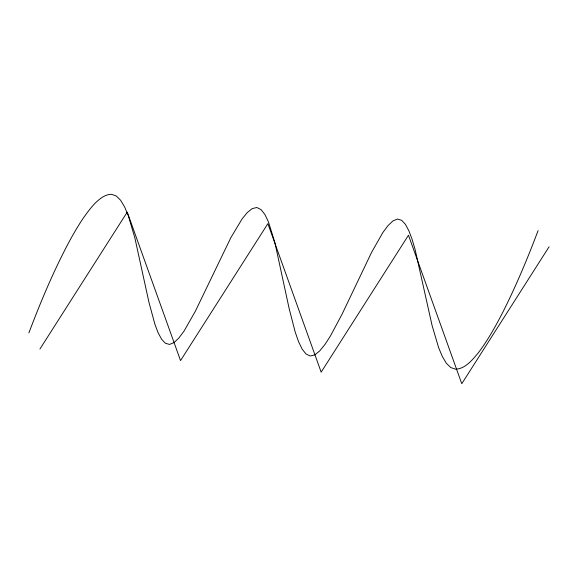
<?xml version="1.0" encoding="UTF-8"?>
<svg xmlns="http://www.w3.org/2000/svg" width="578" height="578" viewBox="0 0 578 578"><rect width="100%" height="100%" fill="white"/><g stroke="black" fill="none" stroke-linecap="round" stroke-linejoin="round"><path stroke-width="0.87" d="M28.9 332.877C40.959 300.979 54.216 269.442 70.415 239.4C77.503 226.757 84.959 214.156 94.843 203.463C99.43 199.049 104.676 194.425 111.388 194.287L116.229 195.949L120.629 200.277L124.646 206.996L128.316 215.746L134.847 237.84L148.994 302.46L154.904 324.236L158.126 332.769L161.602 339.228L165.38 343.238L169.52 344.437L174.05 342.581L178.942 337.935L184.144 330.912L195.285 311.354L230.832 237.724L242.038 219.004L247.29 212.552L252.246 208.586L256.842 207.509L261.054 209.583L264.919 214.546L268.474 221.974L274.882 242.594L289.144 308.544L295.199 332.047L298.501 341.533L302.063 348.96L305.921 353.917L310.133 355.997L314.735 354.921L319.685 350.954L324.937 344.502L330.443 335.977L341.995 314.316L371.697 252.153L382.831 232.594L388.033 225.572L392.924 220.926L397.462 219.069L401.594 220.269L405.373 224.278L408.848 230.738L412.071 239.27L415.098 249.494L432.127 325.667L438.659 347.761L442.336 356.51L446.346 363.23L450.753 367.557L455.587 369.212C465.514 368.699 472.147 360.043 478.114 353.1C487.702 340.493 495.404 326.592 502.665 312.546C516.06 285.966 527.591 258.474 538.075 230.629M39.925 349.033L127.247 212.097L180.538 360.593L267.867 223.657L321.158 372.153L408.48 235.217L461.771 383.713L549.1 246.777"/></g></svg>
